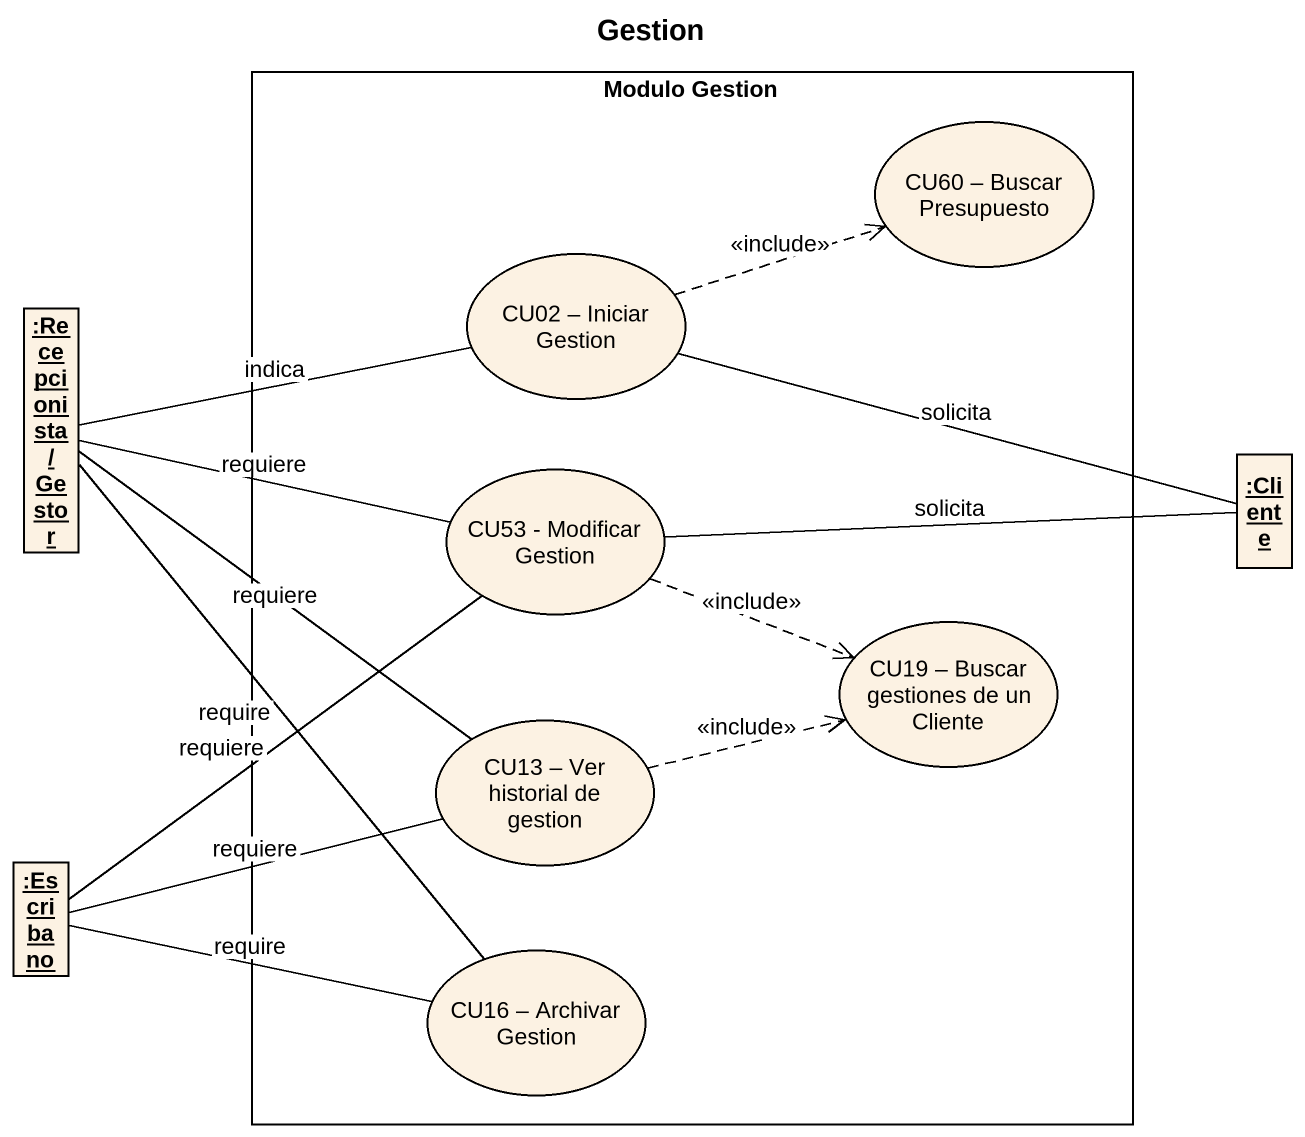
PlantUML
@startuml
title Gestion
allowmixing
hide circle
hide empty members
rectangle "Modulo Gestion" as Modulo_Gestion {
  usecase "CU60 – Buscar Presupuesto" as CU60_Buscar_Presupuesto
  usecase "CU02 – Iniciar Gestion" as CU02_Iniciar_Gestion
  usecase "CU53 - Modificar Gestion" as CU53_Modificar_Gestion
  usecase "CU19 – Buscar gestiones de un Cliente" as CU19_Buscar_gestiones_de_un
  usecase "CU13 – Ver historial de gestion" as CU13_Ver_historial_de
  usecase "CU16 – Archivar Gestion" as CU16_Archivar_Gestion
}
object ":Recepcionista / Gestor" as Recepcionista_Gestor
object ":Cliente" as Cliente
object ":Escribano" as Escribano
Recepcionista_Gestor -right- CU02_Iniciar_Gestion : indica
Recepcionista_Gestor -right- CU53_Modificar_Gestion : requiere
Recepcionista_Gestor -- CU13_Ver_historial_de : requiere
Recepcionista_Gestor -- CU16_Archivar_Gestion : require
CU02_Iniciar_Gestion .right.> CU60_Buscar_Presupuesto : <<include>>
CU53_Modificar_Gestion .right.> CU19_Buscar_gestiones_de_un : <<include>>
Cliente -left- CU02_Iniciar_Gestion : solicita
Cliente -left- CU53_Modificar_Gestion : solicita
CU13_Ver_historial_de .right.> CU19_Buscar_gestiones_de_un : <<include>>
Escribano -up- CU53_Modificar_Gestion : requiere
Escribano -right- CU13_Ver_historial_de : requiere
Escribano -right- CU16_Archivar_Gestion : require
@enduml
